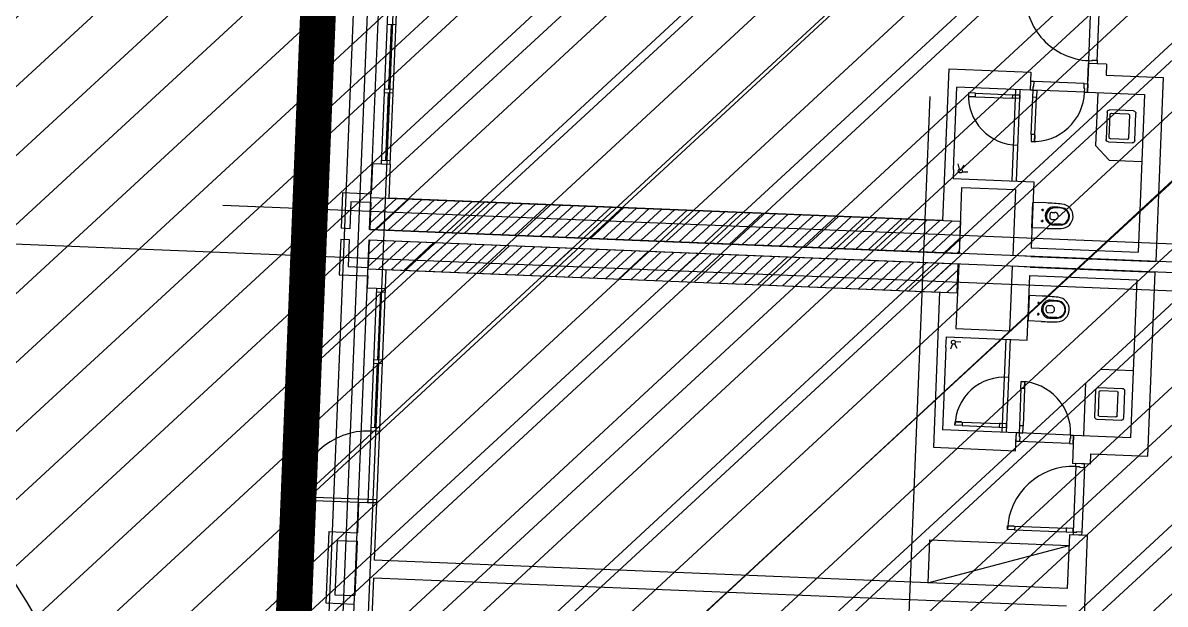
# Model space of a CAD drawing. Extents: x -678889171 to 586587, y -792238163 to 335485.
# Drawn here: x -678735730 to -678719757, y -792120560 to -792112432 of the extents above; entities that cross this region are included whole.
import ezdxf
from ezdxf.enums import TextEntityAlignment as Align

# ---------------------------------------------------------------- set-up
doc = ezdxf.new("R2010")
doc.units = 0
doc.header["$MEASUREMENT"] = 0
for name, color, linetype in [('A-ANNO-LEGN', 252, 'Continuous'), ('A-FLOR-PATT', 252, 'Continuous'), ('A-SITE-PATT', 252, 'Continuous'), ('A-WALL', 252, 'Continuous')]:
    doc.layers.add(name, color=color, linetype=linetype)
for name, color, linetype, lineweight in [('BASEMENT3 LAYOUT$0$A-TABL-TEXT', 252, 'Continuous', 30), ('BASEMENT3 LAYOUT$0$HATCH5', 252, 'Continuous', 15), ('BASEMENT3 LAYOUT$0$TEXT6', 252, 'Continuous', 0)]:
    doc.layers.add(name, color=color, linetype=linetype, lineweight=lineweight)
doc.styles.add('Ground floor Towers$0$$Bas01-Rname$0$EN-SC', font='swissc.ttf')
doc.styles.add('Ground floor Towers$0$$Bas01-Rname$0$EN-SCL', font='swisscl.ttf')
doc.styles.add('Ground floor Towers$0$04-Ground Floor$0$V2-lower ground$0$LEVEL  FOR LICENSE LOWER GR$0$$LG- LEVEL$0$AR-SR', font='sarb.shx')

# ---------------------------------------------------------------- blocks, each defined once
blk = doc.blocks.new('A$C61C61320')
at = {"layer": 'BASEMENT3 LAYOUT$0$HATCH5'}
h = blk.add_hatch(dxfattribs=at)
h.set_pattern_fill('JIS_WOOD', color=256, scale=1000, style=0)
h.set_pattern_definition([(45, (-845680.2949388556, -470481.0696760565), (-499.9999991609842, 499.9999991609843), [])])
h.paths.add_polyline_path([(12440.74077330553, -169431.9252005816), (13408.27617370361, -243253.7315873399), (7111.185080291936, -248399.4795461658), (-61957.46107163071, -237877.8060760189), (-55832.26724016038, -200866.3395951205), (-20860.02674167091, -206712.4958959252), (-20783.43353955913, -208437.764712235), (-16504.6553898881, -208719.7022090854), (-18718.17453308101, -208569.0044804074), (-18168.17453308101, -169431.9252005816)])
at = {"layer": 'BASEMENT3 LAYOUT$0$TEXT6'}
h = blk.add_hatch(dxfattribs=at)
h.set_pattern_fill('JIS_WOOD', color=256, scale=1000, style=0)
h.set_pattern_definition([(45, (-843775.3736575155, -469599.9160835323), (-499.9999991609842, 499.9999991609843), [])])
h.paths.add_polyline_path([(-48073.17453308101, -174366.9252005816), (-52827.70401773683, -137283.3745918828), (-21470.42890679266, -134427.2130430685), (-18376.25980977295, -161775.8762387046), (-18368.17453308101, -175467.8413407506), (-18518.17453308101, -176466.9552695606), (-18518.17453308101, -178386.9252005816), (-18368.17453308101, -183011.1167942794), (-18362.29752682254, -198446.5368052525), (-18168.17453308101, -202281.2411916029), (-18360.0892563893, -208926.9252005816), (-21225.79736915685, -208049.6763489796), (-45692.61271465314, -203035.1575495943), (-55544.17996463575, -201566.2036034855), (-64372.75623362488, -200382.3687026045), (-73244.07786642597, -199325.5838570178), (-82129.48166527948, -198394.9150768394), (-90383.39706973708, -197394.4851778569), (-93352.28011348587, -194591.9241360954), (-93352.28011348587, -177285.8004086108), (-93172.93907456682, -174906.1366184817), (-50378.17453308101, -174866.9252005816)])
at = {"layer": 'BASEMENT3 LAYOUT$0$A-TABL-TEXT', "const_width": 500}
blk.add_lwpolyline([(-18360.08925638907, -208926.9252005816), (-18360.08925638907, -208926.9252005816), (-18360.08925638907, -204246.3573498543), (-18376.25980977295, -161775.8762387046), (-21467.74319023453, -134455.7384705361)], dxfattribs=at)
blk = doc.blocks.new('2')
at = {"layer": 'BASEMENT3 LAYOUT$0$A-TABL-TEXT', "const_width": 500}
blk.add_lwpolyline([(99560.7670452043, 23270.4355040497), (99560.7670452043, 23270.4355040497), (99560.7670452043, 27951.00335477709), (99544.59649182041, 70421.48446592674), (96453.11311135883, 97741.62223409527)], dxfattribs=at)
blk = doc.blocks.new('GR')
at = {"layer": 'A-FLOR-PATT'}
for p, q in [((69940, 90900), (69940, 4700)), ((70490, 90900), (70490, 1700)), ((70140, 32215), (70140, 79165)), ((70290, 71710), (70290, 79175)), ((70421.39351570797, 72634.92236496888), (70421.39351570804, 75634.92236496888)), ((70541.39351570792, 72634.9223649689), (70541.39351570792, 75634.9223649689)), ((80241.3857457636, 74477.90814953092, -6.32577135613709e-08), (80241.3857457636, 75397.90814953063, -6.32577135613709e-08)), ((80361.38574576353, 74477.90814953092, -6.32577135613709e-08), (80361.38574576353, 75397.90814953063, -6.32577135613709e-08)), ((70541.39351570768, 74584.9223649689), (70421.3935157078, 74584.92236496892)), ((70475.52191884989, 74584.92236496891), (70475.52191884977, 73684.92236494189)), ((70487.52191884984, 74584.92236496897), (70487.52191884983, 73684.9223649468)), ((80241.2844419961, 74192.77234036344, -6.32577135613709e-08), (80241.38573722455, 74437.88748671566, -6.32577135613709e-08)), ((80241.38573722455, 74437.88748671571, -6.32577135613709e-08), (80241.2844419961, 74192.77274864019, -6.32577135613709e-08)), ((80241.3857457636, 74477.90814953092, -6.32577135613709e-08), (80291.38574576359, 74477.90814953092, -6.32577135613709e-08)), ((80241.3857457636, 74477.90814953092, -6.32577135613709e-08), (80241.3857457636, 74437.90814953094, -6.32577135613709e-08)), ((80361.38574576346, 74437.90814953094, -6.32577135613709e-08), (80241.3857457636, 74437.90814953094, -6.32577135613709e-08)), ((80491.38575857216, 74437.88748671571, -6.32577135613709e-08), (80241.38573722455, 74437.88748671571, -6.32577135613709e-08)), ((80291.38574576359, 74477.90814953092, -6.32577135613709e-08), (80291.38574576359, 74487.90814953092, -6.32577135613709e-08)), ((80291.38574576359, 74487.90814953092, -6.32577135613709e-08), (80361.38574576346, 74487.90814953094, -6.32577135613709e-08)), ((80361.38574576346, 74487.90814953094, -6.32577135613709e-08), (80361.38574576346, 74437.90814953094, -6.32577135613709e-08)), ((80491.38575857216, 74437.88748671571, -6.32577135534218e-08), (80491.3222029918, 74284.09535187212, -6.325771354648291e-08)), ((78294.13273593209, 72160.43575451899), (78294.14061271412, 74284.09427619286, -6.107714432213788e-08)), ((78294.14061271412, 74284.09427619286, -1.323943311937042e-07), (79441.28467699613, 74284.09470938044, -1.323943311937042e-07)), ((79441.28467699613, 74284.09470938044, -6.520409489015842e-08), (79441.28480458264, 74034.09469666812, -6.520425975708156e-08)), ((80241.22266716498, 74034.09520527188, -6.520409489226994e-08), (80241.38599357006, 74429.31377042059, -6.520409488990769e-08)), ((80491.3222029918, 74284.09535187212, -6.325771354648291e-08), (81291.39799665405, 74284.09584603456, -5.614382526247796e-08)), ((81291.39799665405, 74284.09584603456, -5.419744325227223e-08), (81291.39799665405, 71710.43575472335, -5.419744325227223e-08)), ((79441.28508598356, 74154.09531010102, -6.520409489015963e-08), (79441.28480458233, 74034.09531010149, -6.520409489015963e-08)), ((79491.2850859834, 74154.09519285051, -6.520409489015963e-08), (79441.28508598356, 74154.09531010102, -6.520409489015963e-08)), ((79491.28492183269, 74084.09519285081, -6.520409489015963e-08), (79491.2850859834, 74154.09519285051, -6.520409489015963e-08)), ((80191.28508598119, 74154.09355134334, -6.520409489015963e-08), (79491.2850859834, 74154.09519285051, -6.520409489015963e-08)), ((80191.28492183048, 74084.09355134366, -6.520409489015963e-08), (80191.28508598117, 74154.09355134334, -6.520409489015963e-08)), ((80191.28508598117, 74154.09355134334, -6.520409489015963e-08), (80241.28508598103, 74154.09343409282, -6.520409489015963e-08)), ((80241.28508598103, 74154.09343409282, -6.520409489015963e-08), (80241.2848045798, 74034.09343409329, -6.520409489015963e-08)), ((78414.13540645786, 72880.43575472335, -1.960166101085111e-08), (78414.1396854496, 74034.09434807833, -4.086412495759339e-08)), ((79441.28480458264, 74034.09469666812, -1.323943311937068e-07), (78414.1396854496, 74034.09434807833, -1.251581777217029e-07)), ((78579.94191834025, 73958.74238650012, -3.676724126771141e-08), (78579.941630923, 73908.74238650095, -3.676724126771141e-08)), ((78679.94191833856, 73958.74181166562, -3.676724126771141e-08), (78579.94191834025, 73958.74238650012, -3.676724126771141e-08)), ((78679.94163092131, 73908.74181166646, -3.676724126771141e-08), (78679.94191833856, 73958.74181166562, -3.676724126771141e-08)), ((78679.94191833856, 73958.74181166562, -3.676724126771141e-08), (79199.94191832974, 73958.7388225263, -3.676724126771141e-08)), ((79199.9416309125, 73908.73882252714, -3.676724126771141e-08), (79199.94191832974, 73958.7388225263, -3.676724126771141e-08)), ((79199.94191832974, 73958.7388225263, -3.676724126771141e-08), (79299.94191832807, 73958.73824769183, -3.676724126771141e-08)), ((79239.93840293415, 72755.17733536164, -3.283067235517997e-08), (79239.94390464501, 74034.09462833763, -7.302048245930899e-08)), ((79299.93840293471, 72755.17733536164, -3.283068046628398e-08), (79299.94390464565, 74034.09464870024, -7.302049121030847e-08)), ((79299.94191832807, 73958.73824769183, -3.676724126771141e-08), (79299.94163091082, 73908.73824769266, -3.676724126771141e-08)), ((79481.2848045822, 74034.09521630108, -6.520409489015963e-08), (79441.28480458233, 74034.09531010149, -6.520409489015963e-08)), ((79481.28457008117, 73934.09521630139, -6.520409489015963e-08), (79481.2848045822, 74034.09521630108, -6.520409489015963e-08)), ((79481.2848045822, 74034.09521630108, -6.520409489015963e-08), (79481.28492183272, 74084.09521630092, -6.520409489015963e-08)), ((79481.2848045822, 74034.09521630108, -6.520409489015963e-08), (79531.28480458204, 74034.09509905057, -6.520409489015963e-08)), ((80201.28480457993, 74034.0935278937, -6.520409489015963e-08), (79481.2848045822, 74034.09521630108, -6.520409489015963e-08)), ((79481.28492183272, 74084.09521630092, -6.520409489015963e-08), (79491.28492183269, 74084.09519285081, -6.520409489015963e-08)), ((79531.28480458204, 74034.09509905057, -6.520409489015963e-08), (79531.28460056616, 73947.09509905083, -6.520409489015963e-08)), ((80201.28492183043, 74084.09352789355, -6.520409489015963e-08), (80191.28492183048, 74084.09355134366, -6.520409489015963e-08)), ((80201.28480457993, 74034.0935278937, -6.520409489015963e-08), (80201.28492183043, 74084.09352789355, -6.520409489015963e-08)), ((80201.28480457993, 74034.0935278937, -6.520409489015963e-08), (80241.2848045798, 74034.09343409329, -6.520409489015963e-08)), ((80241.1813626879, 74034.09520524534, -1.323943311937068e-07), (81041.39799665405, 74034.09571845076, -1.323943311937203e-07)), ((80387.40161242826, 74034.09529902125, -1.323943311937068e-07), (80385.37468318907, 73296.59772063981, -1.323943515111363e-07)), ((81041.39799665405, 74034.09571845076, -1.323943311937068e-07), (81041.39799665405, 71830.43575472335, -5.397477445323378e-08)), ((78040, 73885), (78040, 4700)), ((78579.941630923, 73908.74238650095, -3.676724126771141e-08), (78666.94163092154, 73908.74188639494, -3.676724126771141e-08)), ((78666.94163092154, 73908.74188639494, -3.676724126771141e-08), (78579.941630923, 73908.74238650095, -3.676724126771141e-08)), ((78579.941630923, 73908.74238650095, -3.676724126771141e-08), (78679.94163092131, 73908.74181166646, -3.676724126771141e-08)), ((78679.94163092131, 73908.74181166646, -3.676724126771141e-08), (79199.9416309125, 73908.73882252714, -3.676724126771141e-08)), ((79212.94163091229, 73908.73874779866, -3.676724126771141e-08), (79199.9416309125, 73908.73882252714, -3.676724126771141e-08)), ((79299.94163091082, 73908.73824769266, -3.676724126771141e-08), (79212.94163091229, 73908.73874779866, -3.676724126771141e-08)), ((79481.28335067586, 73414.09521630303, -6.520409489015963e-08), (79481.28457008117, 73934.09521630139, -6.520409489015963e-08)), ((79531.28457008103, 73934.09509905087, -6.520409489015963e-08), (79481.28457008117, 73934.09521630139, -6.520409489015963e-08)), ((79531.2833506757, 73414.09509905253, -6.520409489015963e-08), (79531.28457008103, 73934.09509905087, -6.520409489015963e-08)), ((79531.28460056616, 73947.09509905083, -6.520409489015963e-08), (79531.28457008103, 73934.09509905087, -6.520409489015963e-08)), ((70421.3935152783, 73684.92236491974), (70541.39351527818, 73684.92236496884)), ((70421.39351529871, 73634.92236491975), (70541.3935152986, 73634.92236496884)), ((70475.52191884984, 72684.9223649419), (70475.52191884983, 73634.92236494194)), ((70487.52191884983, 72684.92236494679), (70487.52191884983, 73634.9223649468)), ((79481.28335067585, 73414.09521630303, -6.520409489015963e-08), (79481.28311617483, 73314.09521630335, -6.520409489015963e-08)), ((79531.2833506757, 73414.09509905253, -6.520409489015963e-08), (79481.28335067585, 73414.09521630303, -6.520409489015963e-08)), ((79531.28311617467, 73314.09509905284, -6.520409489015963e-08), (79531.2833506757, 73414.09509905253, -6.520409489015963e-08)), ((79531.28311617467, 73314.09509905284, -6.520409489015963e-08), (79531.28332019056, 73401.09509905257, -6.520409489015963e-08)), ((79531.28332019056, 73401.09509905257, -6.520409489015963e-08), (79531.28311617467, 73314.09509905284, -6.520409489015963e-08)), ((79481.28311617483, 73314.09521630335, -6.520409489015963e-08), (79531.28311617467, 73314.09509905284, -6.520409489015963e-08)), ((80386.3528808117, 73295.6141139477, -1.323943420058007e-07), (80583.83691700171, 73097.03806438725, -1.323943471240717e-07)), ((80583.83691700171, 73097.03806438725, -1.323943471240717e-07), (81041.39754994806, 73097.08048085755, -1.323943471240717e-07)), ((78414.13540645786, 72880.43575472335, -1.960166101085111e-08), (78414.13540645786, 72755.17733536164, -1.960166101085111e-08)), ((78498.18780886105, 72888.2911316083, -1.164714864682889e-07), (78476.21821650956, 72961.15660981221, -1.164714864682889e-07)), ((78527.0334270226, 72884.90201788163, -1.164714864682889e-07), (78562.02562179067, 72944.89718319252, -1.164714864682889e-07)), ((78535.81818079282, 72853.46344318386, -1.164714864682889e-07), (78616.01944157406, 72853.26248533119, -1.164714864682889e-07)), ((70421.39351568754, 72684.92236491977), (70541.39351568742, 72684.92236496886)), ((78414.13540645786, 72755.17733536164, -1.960166101085111e-08), (79541.39960724143, 72755.17733536164, -1.960166101085111e-08)), ((79541.39960724143, 72755.17733536164, -1.960166101085111e-08), (79541.39617731715, 71830.43575472335, -1.960166101085111e-08)), ((70291.39351570826, 72634.92236496913), (70291.39351570826, 72210.43575472335)), ((70291.39351589346, 72634.92236496914), (70541.39351589346, 72634.92236496914)), ((70421.39351570798, 72634.92236491972), (70541.39351570792, 72634.9223649689)), ((70541.39351570826, 72634.92236496914), (70541.39351570826, 72160.42832689163)), ((78544.13106684561, 71710.43303627831), (78541.57938478462, 72635.17733536164)), ((78541.57938478462, 72635.17733536164), (79291.39916215221, 72635.17733536164)), ((79291.39916215221, 72635.17733536164), (79291.39573219452, 71710.4267491024)), ((79725.50440407527, 72464.90419047813), (79541.2613137107, 72464.762561176)), ((79541.53420528727, 72109.76266606306), (79541.2613137107, 72464.762561176)), ((79698.83813804293, 72364.88366233661), (79663.8381483839, 72364.85675753329)), ((79681.32469081176, 72382.3702047644), (79681.35159561508, 72347.37021510545)), ((79940.41646184238, 72399.3565958571), (79851.91870997149, 72399.76732468266)), ((69891.39351570826, 72210.43575472335), (69891.39351570826, 71710.43575472335)), ((69891.39351570826, 72210.43575472335), (70291.39351570826, 72210.43575472335)), ((79698.95728788622, 72209.88370813237), (79663.95729822721, 72209.85680332905)), ((79681.44384065505, 72227.37025056023), (79681.47074545838, 72192.37026090121)), ((79786.73208497824, 72307.05121008835), (79786.76221835797, 72267.85122167024)), ((79816.70901485455, 72337.07426248465), (79855.79508711837, 72337.10430829601)), ((79816.78527075426, 72237.87429179392), (79855.87134301808, 72237.90433760529)), ((70011.39351570826, 72090.43575472335), (70011.39351570826, 71710.43575472335)), ((70011.39351570826, 72090.43575472335), (70291.39351570826, 72090.43575472335)), ((70289.11061734278, 71710.02622327907), (70289.10092981884, 72160.02622311609)), ((70289.10092981884, 72160.02622311609), (78539.02770272366, 72159.92163444497)), ((70289.10105457733, 72154.23101101286), (70294.89619321091, 72160.02614964644)), ((70289.10486011428, 71977.45812125318), (70471.6706474445, 72160.02390858339)), ((70289.10866565118, 71800.68523149344), (70648.4451016782, 72160.02166752046)), ((70291.39351570826, 72090.43575472335), (70291.39351570826, 71710.43575472335)), ((70375.22526101081, 71710.02513155644), (70825.2195559119, 72160.01942645753)), ((78294.13273593207, 72160.43575451899), (70541.3845741426, 72160.43575451899)), ((70551.99971524085, 71710.02289048984), (71001.99401014554, 72160.01718539454)), ((70728.77416947088, 71710.02064942324), (71178.7684643793, 72160.01494433166)), ((70905.54862370092, 71710.01840835664), (71355.54291861295, 72160.01270326867)), ((71082.3230779309, 71710.01616728998), (71532.31737284671, 72160.0104622058)), ((71259.09753216081, 71710.01392622327), (71709.09182708035, 72160.00822114281)), ((71435.87198639096, 71710.01168515679), (71885.86628131394, 72160.00598007976)), ((71612.64644062094, 71710.00944409013), (72062.64073554776, 72160.00373901695)), ((71789.42089485098, 71710.00720302353), (72239.41518978134, 72160.0014979539)), ((71966.19534908095, 71710.00496195687), (72416.18964401504, 72159.99925689097)), ((72142.96980331099, 71710.00272089028), (72592.96409824875, 72159.99701582803)), ((72319.74425754097, 71710.00047982362), (72769.73855248239, 72159.99477476504)), ((72496.51871177094, 71709.99823875696), (72946.5130067161, 72159.99253370211)), ((72673.29316600098, 71709.99599769036), (73123.2874609498, 72159.99029263918)), ((72850.06762023096, 71709.9937566237), (73300.06191518344, 72159.98805157619)), ((73026.84207446093, 71709.99151555705), (73476.8363694172, 72159.98581051332)), ((73203.61652869097, 71709.98927449045), (73653.61082365084, 72159.98356945033)), ((73380.390982921, 71709.98703342385), (73830.38527788455, 72159.9813283874)), ((73557.16543715092, 71709.98479235714), (74007.15973211825, 72159.97908732446)), ((73733.93989138096, 71709.98255129054), (74183.93418635183, 72159.97684626142)), ((73910.71434561093, 71709.98031022388), (74360.70864058565, 72159.9746051986)), ((74087.48879984108, 71709.9780691574), (74537.48309481924, 72159.97236413555)), ((74264.26325407112, 71709.9758280908), (74714.25754905294, 72159.97012307262)), ((74441.0377083011, 71709.97358702414), (74891.03200328659, 72159.96788200963)), ((74617.81216253107, 71709.97134595749), (75067.80645752029, 72159.9656409467)), ((74794.58661676111, 71709.96910489089), (75244.58091175399, 72159.96339988377)), ((74971.36107099109, 71709.96686382423), (75421.35536598769, 72159.96115882084)), ((75148.13552522106, 71709.96462275757), (75598.12982022128, 72159.95891775779)), ((75324.9099794511, 71709.96238169097), (75774.9042744551, 72159.95667669497)), ((75501.68443368108, 71709.96014062432), (75951.67872868868, 72159.95443563192)), ((75678.45888791111, 71709.9578995576), (76128.45318292239, 72159.95219456888)), ((75855.2333421412, 71709.95565849106), (76305.22763715615, 72159.949953506)), ((76032.00779637112, 71709.95341742435), (76482.00209138979, 72159.94771244301)), ((76208.7822506011, 71709.95117635769), (76658.77654562355, 72159.94547138014)), ((76385.55670483113, 71709.94893529109), (76835.5509998572, 72159.94323031715)), ((76562.33115906129, 71709.9466942246), (77012.32545409078, 72159.9409892541)), ((76739.10561329126, 71709.94445315795), (77189.09990832448, 72159.93874819117)), ((76915.88006752118, 71709.94221209123), (77365.87436255818, 72159.93650712824)), ((77092.65452175128, 71709.9399710247), (77542.64881679189, 72159.9342660653)), ((77269.42897598125, 71709.93772995804), (77719.42327102559, 72159.93202500237)), ((77446.20343021129, 71709.93548889144), (77896.19772525923, 72159.92978393938)), ((77622.97788444126, 71709.93324782478), (78072.97217949294, 72159.92754287645)), ((77799.75233867124, 71709.93100675812), (78249.74663372664, 72159.92530181352)), ((77976.52679290128, 71709.92876569153), (78426.52108796022, 72159.92306075047)), ((78153.30124713125, 71709.92652462487), (78539.02714929322, 72095.65242678684)), ((78539.02770272366, 72159.92163444497), (78539.02382771383, 71709.92163460841)), ((79725.77729565185, 72109.90429536521), (79541.53420528727, 72109.76266606306)), ((79940.58832545199, 72175.78222194542), (79852.09130963146, 72175.23543566783)), ((106865, 71959.99999999996), (68225, 71960)), ((78330.07570136129, 71709.92428355827), (78539.0256270325, 71918.87420922949)), ((78506.85015559127, 71709.92204249161), (78539.02410477173, 71742.09599167207)), ((79541.396556064, 71830.43575472335), (81041.39799665405, 71830.43575472335)), ((70011.39351570826, 71710.43575472335), (69891.39351570826, 71710.43575472335)), ((69891.39351570826, 71560.43575472335), (69891.39351570826, 71060.43575472335)), ((69891.39351570826, 71560.43575472335), (70011.39351570826, 71560.43575472335)), ((70011.39351570826, 71560.43575472335), (70011.39351570826, 71178.82681144724)), ((70286.7306780332, 71539.97144692473), (70305.46782553731, 71558.70859442884)), ((70286.7306780332, 71363.19475162809), (70482.24452083395, 71558.70859442884)), ((70286.7306780332, 71186.41805633146), (70659.02121613058, 71558.70859442884)), ((78534.67902026445, 71558.70859442845), (70286.73067803323, 71558.70859442845)), ((70286.73067803323, 71558.70859442845), (70286.73067803323, 71158.70898976487)), ((78539.02382771383, 71709.92163460841), (70289.11061734278, 71710.02622327907)), ((98140, 71710), (70290, 71710)), ((70290, 62100), (70290, 71560)), ((98165, 71560), (70290, 71560)), ((70291.39351570826, 71710.18057989443), (78539.02382563488, 71709.92163460844)), ((78541.397759499, 71560.43575472335), (70291.39351570826, 71560.43575454972)), ((70291.39351570826, 71560.43575472335), (70291.39351570826, 71180.43575472335)), ((70435.79830676352, 71158.70898976515), (70835.79791142722, 71558.70859442884)), ((70612.57500206016, 71158.70898976515), (71012.57460672385, 71558.70859442884)), ((70789.35169735679, 71158.70898976515), (71189.35130202048, 71558.70859442884)), ((70966.12839265342, 71158.70898976515), (71366.12799731712, 71558.70859442884)), ((71142.90508795006, 71158.70898976515), (71542.90469261375, 71558.70859442884)), ((71319.68178324669, 71158.70898976515), (71719.68138791039, 71558.70859442884)), ((71496.45847854333, 71158.70898976515), (71896.45808320702, 71558.70859442884)), ((71673.23517383996, 71158.70898976515), (72073.23477850365, 71558.70859442884)), ((71850.0118691366, 71158.70898976515), (72250.01147380029, 71558.70859442884)), ((72026.78856443323, 71158.70898976515), (72426.78816909692, 71558.70859442884)), ((72203.56525972986, 71158.70898976515), (72603.56486439356, 71558.70859442884)), ((72380.3419550265, 71158.70898976515), (72780.34155969019, 71558.70859442884)), ((72557.11865032313, 71158.70898976515), (72957.11825498671, 71558.70859442872)), ((72733.89534561976, 71158.70898976515), (73133.89495028334, 71558.70859442872)), ((72910.6720409164, 71158.70898976515), (73310.67164557998, 71558.70859442872)), ((73087.44873621303, 71158.70898976515), (73487.44834087661, 71558.70859442872)), ((73264.22543150967, 71158.70898976515), (73664.22503617324, 71558.70859442872)), ((73441.0021268063, 71158.70898976515), (73841.00173147, 71558.70859442884)), ((73617.77882210293, 71158.70898976515), (74017.77842676663, 71558.70859442884)), ((73794.55551739957, 71158.70898976515), (74194.55512206326, 71558.70859442884)), ((73971.3322126962, 71158.70898976515), (74371.3318173599, 71558.70859442884)), ((74148.10890799284, 71158.70898976515), (74548.10851265653, 71558.70859442884)), ((74324.88560328947, 71158.70898976515), (74724.88520795305, 71558.70859442872)), ((74501.6622985861, 71158.70898976515), (74901.66190324968, 71558.70859442872)), ((74678.43899388274, 71158.70898976515), (75078.43859854632, 71558.70859442872)), ((74855.21568917937, 71158.70898976515), (75255.21529384295, 71558.70859442872)), ((75031.992384476, 71158.70898976515), (75431.9919891397, 71558.70859442884)), ((75208.76907977264, 71158.70898976515), (75608.76868443633, 71558.70859442884)), ((75385.54577506927, 71158.70898976515), (75785.54537973297, 71558.70859442884)), ((75562.3224703659, 71158.70898976515), (75962.3220750296, 71558.70859442884)), ((75739.09916566254, 71158.70898976515), (76139.09877032624, 71558.70859442884)), ((75915.87586095918, 71158.70898976515), (76315.87546562287, 71558.70859442884)), ((76092.65255625581, 71158.70898976515), (76492.65216091939, 71558.70859442872)), ((76269.42925155244, 71158.70898976515), (76669.42885621602, 71558.70859442872)), ((76446.20594684908, 71158.70898976515), (76846.20555151266, 71558.70859442872)), ((76622.98264214571, 71158.70898976515), (77022.98224680929, 71558.70859442872)), ((76799.75933744234, 71158.70898976515), (77199.75894210592, 71558.70859442872)), ((76976.53603273898, 71158.70898976515), (77376.53563740256, 71558.70859442872)), ((77153.31272803561, 71158.70898976515), (77553.31233269919, 71558.70859442872)), ((77330.08942333225, 71158.70898976515), (77730.08902799583, 71558.70859442872)), ((77506.86611862888, 71158.70898976515), (77906.86572329246, 71558.70859442872)), ((77683.64281392551, 71158.70898976515), (78083.6424185891, 71558.70859442872)), ((77860.41950922215, 71158.70898976515), (78260.41911388573, 71558.70859442872)), ((78037.19620451878, 71158.70898976515), (78437.19580918236, 71558.70859442872)), ((78539.93390864643, 71560.43598576653), (78534.67902105332, 70658.70879125386)), ((78534.67902026445, 71158.70898976487), (78534.67902026445, 71558.70859442845)), ((79541.39673355747, 71710.42464569838), (79291.39573219452, 71710.4267491024)), ((79541.39679106278, 71560.44567557845), (79291.39581145595, 71560.44325665459)), ((79291.39969058272, 70658.70879125386), (79291.39581145595, 71560.44325665459)), ((79541.396556064, 71710.43575472335), (81291.39799665405, 71710.43575472335)), ((79541.39679106195, 71560.4456755777), (81291.398231652, 71560.4456755777)), ((81291.3976140838, 68986.78558426673, -5.614383052259322e-08), (81291.3976140838, 71560.43575472335)), ((78213.97289981542, 71158.70898976515), (78534.6790202643, 71479.41511021403)), ((79541.39870267326, 70538.70879125386), (79541.39679106195, 71440.4456755777)), ((79541.39679106195, 71440.4456755777), (81041.3976140838, 71440.4456755777)), ((81041.3976140838, 69236.78571185053, -1.323943311937068e-07), (81041.3976140838, 71440.4456755777)), ((40150.88463220582, 71309.99999999999), (106865, 71310.00000000001)), ((78390.74959511205, 71158.70898976515), (78534.6790202643, 71302.6384149174)), ((70011.39351570826, 71180.43575472335), (70291.39351570826, 71180.43575472335)), ((70286.73067803323, 71158.70898976487), (78534.67902026445, 71158.70898976487)), ((70541.3860315008, 71158.70898870961), (78289.93584447778, 71158.70898892218)), ((70541.39351570826, 71158.70898892218), (70541.39351570825, 70894.73593048952)), ((78289.93610283908, 71158.70898892218, -2.531219270246342e-09), (78289.9449800964, 68986.78715569261, -8.950349757529338e-08)), ((79541.53420528727, 71161.118764238), (79541.2613137107, 70806.11886912506)), ((79725.77729565185, 71160.97713493585), (79541.53420528727, 71161.118764238)), ((79681.44384065505, 71043.51117974083), (79681.47074545838, 71078.51116939985)), ((79940.58832545199, 71095.09920835563), (79852.09130963146, 71095.64599463323)), ((69891.39351570826, 71060.43575472335), (70291.39351570826, 71060.43575472335)), ((70291.39351570826, 71060.43575472335), (70291.39351570826, 70894.73593048952)), ((79698.95728788622, 71060.99772216869), (79663.95729822721, 71061.02462697201)), ((79681.32469081176, 70888.51122553665), (79681.35159561508, 70923.51121519561)), ((79786.73208497824, 70963.83022021271), (79786.76221835797, 71003.03020863082)), ((79816.70901485455, 70933.80716781641), (79855.79508711837, 70933.77712200505)), ((79816.78527075426, 71033.00713850714), (79855.87134301808, 71032.97709269577)), ((70291.39351570826, 70894.73593048952), (70541.39351570826, 70894.73593048952)), ((70421.38603150076, 70894.73593048954), (70421.38603150082, 67894.73593048954)), ((70421.38603150076, 70894.73593053869), (70541.3860315007, 70894.73593048952)), ((70421.38603148033, 70844.73593053865), (70541.38603148022, 70844.73593048955)), ((70475.51443464262, 70844.73593051652), (70475.51443464262, 69894.73593051647)), ((70487.51443464262, 70844.73593051163), (70487.51443464262, 69894.73593051161)), ((70541.3860315007, 70894.73593048952), (70541.3860315007, 67894.73593048952)), ((79725.50440407527, 70805.97723982293), (79541.2613137107, 70806.11886912506)), ((79698.83813804293, 70905.99776796445), (79663.8381483839, 70906.02467276777)), ((79940.41646184238, 70871.52483444396), (79851.91870997149, 70871.1141056184)), ((78534.67902105332, 70658.70879125386), (79291.39969058272, 70658.70879125386)), ((78409.9389418112, 70390.43575472335), (78409.9389418112, 70538.70879125386)), ((78409.9389418112, 70538.70879125386), (79541.39870267326, 70538.70879125386)), ((78498.18402441264, 70441.3688692411, -1.164714864682889e-07), (78476.21508370368, 70368.50319456436, -1.164714864682889e-07)), ((78527.02961226394, 70444.75824093627, -1.164714864682889e-07), (78562.02234357204, 70384.7633885657, -1.164714864682889e-07)), ((78535.81408487615, 70476.19689419551, -1.164714864682889e-07), (78616.01534385701, 70476.3985692943, -1.164714864682889e-07)), ((79239.93830397139, 70538.70879125386, -3.210775275634558e-08), (79239.94390464501, 69236.78680196343, -7.302048245930899e-08)), ((79299.93830397194, 70538.70879125386, -3.210776086744954e-08), (79299.94390464565, 69236.78678160082, -7.302049121030847e-08)), ((78409.9389418112, 70390.43575472335, -3.034521181981285e-08), (78409.94390463522, 69236.78708364666, -7.89669985631248e-08)), ((80386.3528808117, 69975.26731635336, -1.323943420058007e-07), (80583.83691700171, 70173.84336591381, -1.323943471240717e-07)), ((80583.83691700171, 70173.84336591381, -1.323943471240717e-07), (81041.39754994806, 70173.80094944351, -1.323943471240717e-07)), ((80387.40161242826, 69236.7861312798, -1.323943311937068e-07), (80385.37468318907, 69974.28370966125, -1.323943515111363e-07)), ((70421.3860310915, 69894.73593053866), (70541.38603109139, 69894.73593048958)), ((70421.38603107107, 69844.73593053868), (70541.38603107096, 69844.73593048958)), ((70475.51443464268, 68944.7359304895), (70475.51443464257, 69844.73593051653)), ((70487.51443464262, 68944.73593048945), (70487.51443464262, 69844.73593051161)), ((79481.28311617483, 69956.78621399771, -6.520409489015963e-08), (79531.28311617467, 69956.78633124822, -6.520409489015963e-08)), ((79481.28335067585, 69856.78621399801, -6.520409489015963e-08), (79481.28311617483, 69956.78621399771, -6.520409489015963e-08)), ((79531.2833506757, 69856.78633124853, -6.520409489015963e-08), (79481.28335067585, 69856.78621399801, -6.520409489015963e-08)), ((79481.28335067586, 69856.78621399801, -6.520409489015963e-08), (79481.28457008117, 69336.78621399967, -6.520409489015963e-08)), ((79531.28311617467, 69956.78633124822, -6.520409489015963e-08), (79531.28332019056, 69869.78633124848, -6.520409489015963e-08)), ((79531.28332019056, 69869.78633124848, -6.520409489015963e-08), (79531.28311617467, 69956.78633124822, -6.520409489015963e-08)), ((79531.28311617467, 69956.78633124822, -6.520409489015963e-08), (79531.2833506757, 69856.78633124853, -6.520409489015963e-08)), ((79531.2833506757, 69856.78633124853, -6.520409489015963e-08), (79531.28457008103, 69336.78633125019, -6.520409489015963e-08)), ((78579.94297938704, 69356.82985715184, -3.676724126771141e-08), (78666.94297938558, 69356.8303572578, -3.676724126771141e-08)), ((78666.94297938558, 69356.8303572578, -3.676724126771141e-08), (78579.94297938704, 69356.82985715184, -3.676724126771141e-08)), ((78579.94297938704, 69356.82985715184, -3.676724126771141e-08), (78679.94297938535, 69356.83043198628, -3.676724126771141e-08)), ((78579.94326680426, 69306.82985715268, -3.676724126771141e-08), (78579.94297938704, 69356.82985715184, -3.676724126771141e-08)), ((78679.94297938535, 69356.83043198628, -3.676724126771141e-08), (79199.94297937653, 69356.83342112534, -3.676724126771141e-08)), ((78679.94297938535, 69356.83043198628, -3.676724126771141e-08), (78679.94326680257, 69306.83043198711, -3.676724126771141e-08)), ((79212.94297937633, 69356.83349585382, -3.676724126771141e-08), (79199.94297937653, 69356.83342112534, -3.676724126771141e-08)), ((79199.94297937653, 69356.83342112534, -3.676724126771141e-08), (79199.94326679375, 69306.83342112618, -3.676724126771141e-08)), ((79299.94297937486, 69356.83399595978, -3.676724126771141e-08), (79212.94297937633, 69356.83349585382, -3.676724126771141e-08)), ((79299.94326679208, 69306.83399596061, -3.676724126771141e-08), (79299.94297937486, 69356.83399595978, -3.676724126771141e-08)), ((79531.28457008103, 69336.78633125019, -6.520409489015963e-08), (79481.28457008117, 69336.78621399967, -6.520409489015963e-08)), ((79481.28457008117, 69336.78621399967, -6.520409489015963e-08), (79481.2848045822, 69236.78621399998, -6.520409489015963e-08)), ((79531.28460056616, 69323.78633125023, -6.520409489015963e-08), (79531.28457008103, 69336.78633125019, -6.520409489015963e-08)), ((79531.28480458204, 69236.78633125049, -6.520409489015963e-08), (79531.28460056616, 69323.78633125023, -6.520409489015963e-08)), ((79441.28480458264, 69236.78673363294, -1.323943311937034e-07), (78409.94390463522, 69236.78708364666, -1.251286187885539e-07)), ((78679.94326680257, 69306.83043198711, -3.676724126771141e-08), (78579.94326680426, 69306.82985715268, -3.676724126771141e-08)), ((78679.94326680257, 69306.83043198712, -3.676724126771141e-08), (79199.94326679375, 69306.83342112618, -3.676724126771141e-08)), ((79199.94326679375, 69306.83342112618, -3.676724126771141e-08), (79299.94326679208, 69306.83399596061, -3.676724126771141e-08)), ((79441.28467699613, 68986.78672092062, -6.520409489015842e-08), (79441.28480458264, 69236.78673363294, -6.520425975708156e-08)), ((79481.2848045822, 69236.78621399998, -6.520409489015963e-08), (79441.28480458233, 69236.78612019957, -6.520409489015963e-08)), ((79441.28508598356, 69116.78612020003, -6.520409489015963e-08), (79441.28480458233, 69236.78612019957, -6.520409489015963e-08)), ((80201.28480457992, 69236.78790240736, -6.520409489015963e-08), (79481.2848045822, 69236.78621399998, -6.520409489015963e-08)), ((79481.2848045822, 69236.78621399998, -6.520409489015963e-08), (79531.28480458204, 69236.78633125049, -6.520409489015963e-08)), ((79481.2848045822, 69236.78621399998, -6.520409489015963e-08), (79481.28492183272, 69186.78621400014, -6.520409489015963e-08)), ((79481.28492183272, 69186.78621400014, -6.520409489015963e-08), (79491.28492183269, 69186.78623745024, -6.520409489015963e-08)), ((79491.28492183269, 69186.78623745024, -6.520409489015963e-08), (79491.2850859834, 69116.78623745055, -6.520409489015963e-08)), ((80201.28492183043, 69186.78790240751, -6.520409489015963e-08), (80191.28492183046, 69186.7878789574, -6.520409489015963e-08)), ((80191.28492183046, 69186.7878789574, -6.520409489015963e-08), (80191.28508598117, 69116.78787895772, -6.520409489015963e-08)), ((80201.28480457992, 69236.78790240736, -6.520409489015963e-08), (80241.2848045798, 69236.78799620777, -6.520409489015963e-08)), ((80201.28480457992, 69236.78790240736, -6.520409489015963e-08), (80201.28492183043, 69186.78790240751, -6.520409489015963e-08)), ((80241.1813626879, 69236.78622505572, -1.323943311937068e-07), (81041.3976140838, 69236.78571185053, -1.323943311937068e-07)), ((80241.22266716498, 69236.78622502918, -6.520409489226994e-08), (80241.38599357006, 68841.56765988047, -6.520409488990769e-08)), ((80241.28508598103, 69116.78799620824, -6.520409489015963e-08), (80241.2848045798, 69236.78799620777, -6.520409489015963e-08)), ((79491.2850859834, 69116.78623745055, -6.520409489015963e-08), (79441.28508598356, 69116.78612020003, -6.520409489015963e-08)), ((80191.28508598119, 69116.78787895772, -6.520409489015963e-08), (79491.2850859834, 69116.78623745055, -6.520409489015963e-08)), ((80191.28508598117, 69116.78787895772, -6.520409489015963e-08), (80241.28508598103, 69116.78799620824, -6.520409489015963e-08)), ((70541.38603150047, 68944.73593048952), (70421.38603150059, 68944.73593048949)), ((70541.38603150047, 68894.73593048952), (70421.38603150059, 68894.73593048949)), ((78289.9449800964, 68986.78715569261, -1.323943311937025e-07), (79441.28467699613, 68986.78672092062, -1.323943311937025e-07)), ((80491.3260025489, 68986.78607842655, -6.520409489034137e-08), (81291.3976140838, 68986.78558426673, -5.614383052259322e-08)), ((80491.3260025489, 68986.78607842655, -6.520409489077506e-08), (80491.3859722225, 68841.67097384742, -6.520409488990769e-08)), ((80491.3859722225, 68841.67097384742, -6.520409489015963e-08), (80241.3859722225, 68841.67097384742, -6.520409489015963e-08)), ((80411.38597222243, 68841.67097384745, -6.520409489015963e-08), (80291.38597222258, 68841.67097384745, -6.520409489015963e-08)), ((80291.38597222258, 68801.67097384746, -6.520409489015963e-08), (80291.38597222258, 68841.67097384745, -6.520409489015963e-08)), ((80291.38597222258, 68801.67097384746, -6.520409489015963e-08), (80341.38597222256, 68801.67097384746, -6.520409489015963e-08)), ((80291.38597222258, 68801.67097384746, -6.520409489015963e-08), (80291.38597222258, 67881.67097384775, -6.520409489015963e-08)), ((80341.38597222256, 68801.67097384746, -6.520409489015963e-08), (80341.38597222256, 68791.67097384746, -6.520409489015963e-08)), ((80341.38597222256, 68791.67097384746, -6.520409489015963e-08), (80411.38597222243, 68791.67097384745, -6.520409489015963e-08)), ((80411.38597222243, 68791.67097384745, -6.520409489015963e-08), (80411.38597222243, 68841.67097384745, -6.520409489015963e-08)), ((80411.3859722225, 68801.67097384746, -6.520409489015963e-08), (80411.3859722225, 67881.67097384775, -6.520409489015963e-08)), ((70421.3390549798, 67934.73590303482), (69421.33983616946, 67933.48079952049)), ((69421.33983616946, 67933.48079952049), (69421.390040332, 67893.4808310262)), ((69421.390040332, 67893.4808310262), (70421.38925914232, 67894.73593454056)), ((70291.39351570827, 67894.73593048954), (70291.39351570827, 67467.12484107116)), ((70291.39351570826, 67894.73593048952), (70541.3860315007, 67894.73593048952)), ((70541.33905497973, 67935.9906420393), (70421.33905497979, 67935.9906420393)), ((70421.38925914232, 67894.73593454056), (70421.3390549798, 67934.73590303482)), ((70541.3860315007, 67894.73593048952), (70421.38603150082, 67894.7359304895)), ((70541.3860315007, 67894.73593048952), (70541.3860315007, 67092.12154089856)), ((79371.38597222287, 67881.67097384775, -6.520409489015963e-08), (79371.38597222287, 67931.67097384774, -6.520409489015963e-08)), ((79371.38597222287, 67931.67097384774, -6.520409489015963e-08), (79458.38597222284, 67931.67097384774, -6.520409489015963e-08)), ((79458.38597222284, 67931.67097384774, -6.520409489015963e-08), (79371.38597222287, 67931.67097384774, -6.520409489015963e-08)), ((79371.38597222287, 67931.67097384774, -6.520409489015963e-08), (79471.38597222284, 67931.67097384774, -6.520409489015963e-08)), ((79471.38597222284, 67931.67097384774, -6.520409489015963e-08), (79471.38597222284, 67881.67097384775, -6.520409489015963e-08)), ((79471.38597222284, 67931.67097384774, -6.520409489015963e-08), (80191.3859722226, 67931.67097384774, -6.520409489015963e-08)), ((80191.3859722226, 67931.67097384774, -6.520409489015963e-08), (80191.3859722226, 67881.67097384775, -6.520409489015963e-08)), ((80204.3859722226, 67931.67097384774, -6.520409489015963e-08), (80191.3859722226, 67931.67097384774, -6.520409489015963e-08)), ((80291.38597222258, 67931.67097384774, -6.520409489015963e-08), (80204.3859722226, 67931.67097384774, -6.520409489015963e-08)), ((80291.38597222258, 67881.67097384775, -6.520409489015963e-08), (80291.38597222258, 67931.67097384774, -6.520409489015963e-08)), ((80341.38597222256, 67891.67097384775, -6.520409489015963e-08), (80411.38597222243, 67891.67097384775, -6.520409489015963e-08)), ((80341.38597222256, 67881.67097384775, -6.520409489015963e-08), (80341.38597222256, 67891.67097384775, -6.520409489015963e-08)), ((80411.38597222243, 67891.67097384775, -6.520409489015963e-08), (80411.38597222243, 67841.67097384777, -6.520409489015963e-08)), ((79471.38597222284, 67881.67097384775, -6.520409489015963e-08), (79371.38597222287, 67881.67097384775, -6.520409489015963e-08)), ((79471.38597222284, 67881.67097384777, -6.520409489015963e-08), (80191.3859722226, 67881.67097384775, -6.520409489015963e-08)), ((80191.3859722226, 67881.67097384775, -6.520409489015963e-08), (80291.38597222258, 67881.67097384775, -6.520409489015963e-08)), ((80241.3859722225, 67841.67097384742, -6.520409489015963e-08), (80241.3859722225, 67092.12237433772, -6.520409491792975e-08)), ((80491.3859722225, 67841.67097384742, -6.520409489015963e-08), (80241.3859722225, 67841.67097384742, -6.520409489015963e-08)), ((80291.38597222258, 67881.67097384775, -6.520409489015963e-08), (80341.38597222256, 67881.67097384775, -6.520409489015963e-08)), ((80291.38597222258, 67881.67097384775, -6.520409489015963e-08), (80291.38597222258, 67841.67097384777, -6.520409489015963e-08)), ((80411.38597222243, 67841.67097384777, -6.520409489015963e-08), (80291.38597222258, 67841.67097384777, -6.520409489015963e-08)), ((80491.3859722225, 67841.67097384742, -6.520409489015963e-08), (80491.3859722225, 66722.12237433772, -6.520409489015963e-08)), ((78289.9449800964, 67692.12137842792), (80241.38564732515, 67692.12237433766)), ((78289.94560344415, 67692.12137842827), (78289.94590965168, 67092.12137842833)), ((78289.94590964958, 67092.1254953442), (80241.38564732515, 67692.12237433766)), ((69891.3860315007, 67467.12484107114), (69891.3860315007, 66467.12484107114)), ((69891.3860315007, 67467.12484107114), (70291.38603150069, 67467.12484107116)), ((70011.3860315007, 67347.12484107116), (70011.3860315007, 66587.12484107116)), ((70011.3860315007, 67347.12484107116), (70291.38603150069, 67347.12484107116)), ((70291.3860315007, 67347.12484107116), (70291.3860315007, 66587.12484107114)), ((80241.3859722225, 67092.12237433772, -6.520409501555788e-08), (70541.3860315007, 67092.1215408986)), ((70541.3860315007, 66842.12814124362), (70541.3860315007, 66301.42501683731)), ((80241.3859722225, 66842.12237433772, -6.520409501566488e-08), (70541.3860315007, 66842.12237433772)), ((69891.3860315007, 66467.12484107114), (70291.3860315007, 66467.12484107114)), ((70011.3860315007, 66587.12484107114), (70291.3860315007, 66587.12484107114))]:
    blk.add_line(p, q, dxfattribs=at)
at = {"layer": 'A-FLOR-PATT', "extrusion": (8.133420167926241e-17, 7.099713517881242e-21, -1)}
for p, q in [((80896.95610917377, 73800.73077715654, -1.323943447327738e-07), (80561.67611045117, 73800.70151035511, -1.323943720025051e-07)), ((80528.15103725903, 73767.17058380251, -1.323943747294782e-07), (80528.1842063007, 73387.18658525031, -1.323943747294782e-07)), ((80572.88576723024, 73415.13048738393, -1.32394371093514e-07), (80572.8574759888, 73739.23448614927, -1.32394371093514e-07)), ((80589.6200125849, 73755.99994942534, -1.323943697300275e-07), (80824.31601169077, 73756.02043618646, -1.323943506412156e-07)), ((80841.0814749669, 73739.25789959042, -1.32394349277729e-07), (80841.10976620833, 73415.15390082507, -1.32394349277729e-07)), ((80930.52020476782, 73387.22170541203, -1.323943420058007e-07), (80930.48703572614, 73767.20570396422, -1.323943420058007e-07)), ((80561.71513285313, 73353.66151205811, -1.323943720025051e-07), (80896.99513157574, 73353.69077885954, -1.323943447327738e-07)), ((80824.34722961235, 73398.388437549, -1.323943506412156e-07), (80589.65123050648, 73398.36795078788, -1.323943697300275e-07))]:
    blk.add_line(p, q, dxfattribs=at)
at = {"layer": 'A-FLOR-PATT', "extrusion": (8.133420167926252e-17, -7.099713517881238e-21, -1)}
for p, q in [((80528.15103725973, 69503.71084649849, -1.323943747294782e-07), (80528.1842063014, 69883.69484505057, -1.323943747294782e-07)), ((80561.71513285377, 69917.21991824289, -1.323943720025051e-07), (80896.99513157638, 69917.19065144146, -1.323943447327738e-07)), ((80572.88576723094, 69855.75094291708, -1.32394371093514e-07), (80572.8574759895, 69531.64694415161, -1.32394371093514e-07)), ((80824.34722961299, 69872.492992752, -1.323943506412156e-07), (80589.65123050712, 69872.51347951312, -1.323943697300275e-07)), ((80841.08147496759, 69531.62353071047, -1.32394349277729e-07), (80841.10976620903, 69855.72752947593, -1.32394349277729e-07)), ((80930.52020476852, 69883.65972488886, -1.323943420058007e-07), (80930.48703572684, 69503.67572633678, -1.323943420058007e-07)), ((80589.62001258554, 69514.88148087566, -1.323943697300275e-07), (80824.31601169141, 69514.86099411454, -1.323943506412156e-07)), ((80896.95610917435, 69470.15065314446, -1.323943447327738e-07), (80561.67611045175, 69470.17991994589, -1.323943720025051e-07))]:
    blk.add_line(p, q, dxfattribs=at)
at = {"layer": 'A-FLOR-PATT'}
for centre, radius in [((78509.85651679289, 72863.15571187412, -1.164714864682889e-07), 27.71187597420066), ((79681.33814321342, 72364.87020993495), 7.5), ((79681.45729305672, 72209.87025573071), 7.5), ((79681.45729305672, 71061.01117457035), 7.499999999999994), ((79681.33814321342, 70906.01122036611), 7.499999999999994), ((78509.85250755599, 70466.50439332845, -1.164714864682889e-07), 27.71187597420067)]:
    blk.add_circle(centre, radius, dxfattribs=at)
for centre, radius, start, end in [((80241.3857457636, 75397.90814953063, -6.32577135613709e-08), 919.9999999997044, 180, 270), ((79266.88514292029, 73945.04590561341, -7.21938937985717e-08), 687.0797532929829, 178.8577708359216, 272.7168043548483), ((79481.2848045822, 74034.09521630108, -6.520409489015963e-08), 719.9999999997056, 269.9998656407075, 359.9998656407075), ((79851.39766790745, 72287.50091330612), 130, 123.7621406606199, 236.325946872295), ((79728.57923874234, 68464.90537230374), 4000.000000000543, 86.83588638898411, 90.04404376661864), ((79851.39766790745, 72287.50091330612), 112.2676204798005, 89.73408522848715, 270.3540023049911), ((79834.72527577712, 72312.44146944772), 100, 88.41972172915227, 123.7621406606199), ((79728.57923874099, 68464.90537230433), 3949, 86.83588638578622, 88.41972172915227), ((79939.89764175955, 72287.5689440231), 111.7888557810301, 270.3540023049911, 89.73408522848715), ((79939.89764175955, 72287.5689440231), 120.5, 273.2522011475384, 86.83588638578622), ((79939.89764175957, 72287.56894402309), 171.4999999999966, 273.2522011442337, 86.83588638896474), ((79816.73207611455, 72307.07427134833), 30, 90.0440437663331, 180.0440437663331), ((79816.76220949428, 72267.87428293028), 30, 180.0440437663331, 270.0440437663331), ((79855.83321506823, 72287.50432295067), 49.59999999999997, 270.0440437663331, 90.0440437663331), ((79722.70246098646, 76109.90311353974), 4000.00000000073, 270.0440437665944, 273.2522011442289), ((79834.76363951297, 72262.53475422286), 100, 236.325946872295, 271.6683658104538), ((79722.70246098614, 76109.90311353901), 3949, 271.6683658104538, 273.2522011475384), ((55899.86500333669, 59744.76705215924), 11806.41163141526, 310.2967878259491, 217.9791248124744), ((79851.39766790745, 70983.38051699493), 129.9999999999999, 123.6740531277051, 236.2378593393801), ((79722.70246098646, 67160.97831676132), 4000.00000000073, 86.74779885577107, 89.95595623340554), ((79851.39766790745, 70983.38051699493), 112.2676204798004, 89.64599769500886, 270.2659147715128), ((79834.76363951297, 71008.3466760782), 99.99999999999993, 88.33163418954616, 123.6740531277051), ((79722.70246098613, 67160.97831676205), 3948.999999999997, 86.74779885246163, 88.33163418954616), ((79939.89764175955, 70983.31248627795), 111.78885578103, 270.2659147715128, 89.64599769500886), ((79939.89764175955, 70983.31248627795), 120.4999999999999, 273.1641136142138, 86.74779885246163), ((79939.89764175957, 70983.31248627797), 171.4999999999966, 273.1641136110352, 86.74779885576633), ((79816.73207611455, 70963.80715895272), 29.99999999999998, 179.9559562336669, 269.9559562336669), ((79816.76220949428, 71003.00714737078), 29.99999999999998, 89.95595623366691, 179.9559562336669), ((79855.83321506823, 70983.37710735039), 49.59999999999993, 269.9559562336669, 89.95595623366691), ((79728.57923874234, 74805.97605799732), 4000.000000000543, 269.9559562333814, 273.1641136110159), ((79834.72527577712, 70958.43996085334), 99.99999999999993, 236.2378593393801, 271.5802782708477), ((79728.57923874099, 74805.97605799673), 3948.999999999997, 271.5802782708477, 273.1641136142138), ((79266.88649138431, 69320.52633803904, -7.219389379857173e-08), 687.0797532929834, 87.28319564511082, 181.1422291637137), ((79481.2848045822, 69236.78621399998, -6.520409489015963e-08), 719.9999999997038, 0.0001343592925252926, 90.00013435929253), ((70421.38925266438, 67894.73593453241), 999.9999999999949, 90.0719121841572, 180.0719121841572), ((80291.38597222258, 67881.67097384775, -6.520409489015963e-08), 919.9999999997044, 90, 180)]:
    blk.add_arc(centre, radius, start, end, dxfattribs=at)
at = {"layer": 'A-FLOR-PATT', "extrusion": (8.133420167926241e-17, 7.099713517881242e-21, -1)}
for centre, radius, start, end in [((-80561.67903713131, 73767.17351048265, 1.324009249460813e-07), 33.52799999999999, 359.9949986206545, 89.99499861398465), ((-80896.95903585391, 73767.20277728408, 1.324009249460813e-07), 33.52799999999999, 89.99499861398465, 179.9949986206545), ((-80589.62147592497, 73739.23594948929, 1.324009249460813e-07), 16.764, 359.9949986206545, 89.99499861398465), ((-80824.31747503084, 73739.2564362504, 1.324009249460813e-07), 16.764, 89.99499861398465, 179.9949986206545), ((-80561.71220617299, 73387.18951193045, 1.324009249460813e-07), 33.52799999999999, 269.9949986139846, 359.9949986206545), ((-80589.64976716641, 73415.13195072394, 1.324009249460813e-07), 16.764, 269.9949986139846, 359.9949986206545), ((-80824.34576627228, 73415.15243748506, 1.324009249460813e-07), 16.764, 179.9949986206545, 269.9949986139846), ((-80896.99220489559, 73387.21877873188, 1.324009249460813e-07), 33.52799999999999, 179.9949986206545, 269.9949986139846)]:
    blk.add_arc(centre, radius, start, end, dxfattribs=at)
at = {"layer": 'A-FLOR-PATT', "extrusion": (8.133420167926252e-17, -7.099713517881238e-21, -1)}
for centre, radius, start, end in [((-80561.71220617363, 69883.69191837043, 1.324009239288991e-07), 33.52800000000002, 0.005001386015641787, 90.00500138601593), ((-80589.64976716705, 69855.74947957706, 1.324009239288991e-07), 16.76400000000001, 0.005001386015641787, 90.00500138601593), ((-80824.34576627292, 69855.72899281594, 1.324009239288991e-07), 16.76400000000001, 90.00500138601593, 180.0050013860156), ((-80896.99220489623, 69883.662651569, 1.324009239288991e-07), 33.52800000000002, 90.00500138601593, 180.0050013860156), ((-80561.67903713195, 69503.70791981835, 1.324009239288991e-07), 33.52800000000002, 270.0050013860159, 0.005001386015641787), ((-80589.62147592561, 69531.6454808116, 1.324009239288991e-07), 16.76400000000001, 270.0050013860159, 0.005001386015641787), ((-80824.31747503148, 69531.62499405048, 1.324009239288991e-07), 16.76400000000001, 180.0050013860156, 270.0050013860159), ((-80896.95903585455, 69503.67865301692, 1.324009239288991e-07), 33.52800000000002, 180.0050013860156, 270.0050013860159)]:
    blk.add_arc(centre, radius, start, end, dxfattribs=at)
at = {"layer": 'A-FLOR-PATT', "style": 'Ground floor Towers$0$04-Ground Floor$0$V2-lower ground$0$LEVEL  FOR LICENSE LOWER GR$0$$LG- LEVEL$0$AR-SR', "flags": 12}
for tag, p in [('L', (30296.07288644527, 72859.53473235783)), ('P', (30237.50458115668, 72203.99769414036))]:
    blk.add_attdef(tag, text='', height=500, dxfattribs=at).set_placement(p, align=Align.RIGHT)
at = {"layer": 'A-FLOR-PATT'}
for tag, p, height, style in [('N', (85492.25876324323, 56633.4995742733), 250, 'Ground floor Towers$0$$Bas01-Rname$0$EN-SC'), ('N', (89389.48149106537, 56633.4995742733), 250, 'Ground floor Towers$0$$Bas01-Rname$0$EN-SC'), ('N', (94597.61363499537, 56633.4995742733), 250, 'Ground floor Towers$0$$Bas01-Rname$0$EN-SC'), ('AN', (85922.66280553787, 56313.08159666645), 200, 'Ground floor Towers$0$$Bas01-Rname$0$EN-SCL'), ('AN', (89819.88553336001, 56313.08159666645), 200, 'Ground floor Towers$0$$Bas01-Rname$0$EN-SCL'), ('AN', (95028.01767729002, 56313.08159666645), 200, 'Ground floor Towers$0$$Bas01-Rname$0$EN-SCL'), ('SN', (85299.47460008037, 56025.08594095582), 200, 'Ground floor Towers$0$$Bas01-Rname$0$EN-SCL'), ('SN', (89196.69732790251, 56025.08594095582), 200, 'Ground floor Towers$0$$Bas01-Rname$0$EN-SCL'), ('SN', (94404.82947183252, 56025.08594095582), 200, 'Ground floor Towers$0$$Bas01-Rname$0$EN-SCL'), ('F', (85927.04975899268, 56008.67972904726), 200, 'Ground floor Towers$0$$Bas01-Rname$0$EN-SCL'), ('F', (89824.27248681482, 56008.67972904726), 200, 'Ground floor Towers$0$$Bas01-Rname$0$EN-SCL'), ('F', (95032.40463074483, 56008.67972904726), 200, 'Ground floor Towers$0$$Bas01-Rname$0$EN-SCL')]:
    blk.add_attdef(tag, p, '', height=height, dxfattribs=dict(at, style=style))
at = {"layer": 'A-FLOR-PATT', "style": 'Ground floor Towers$0$$Bas01-Rname$0$EN-SCL', "width": 0.8}
for p in [(85305.16036184286, 56295.1433535593), (89202.383089665, 56295.1433535593), (94410.51523359501, 56295.1433535593)]:
    blk.add_attdef('FN', p, '', height=250, dxfattribs=at)

msp = doc.modelspace()

# ---------------------------------------------------------------- block references
at = {"layer": 'A-SITE-PATT', "rotation": 357.6731745000001}
for name, p in [('2', (-678833487.1858103, -792167746.3685482, -212772)), ('A$C61C61320', (-678706236.4347705, -791940527.995869, -212772))]:
    msp.add_blockref(name, p, dxfattribs=at)

# ---------------------------------------------------------------- next in the draw order: block references
at = {"layer": 'A-WALL', "rotation": 357.6731745000001}
msp.add_blockref('GR', (-678804025.0995113, -792184118.4910543, -212772), dxfattribs=at)

# ---------------------------------------------------------------- next in the draw order: hatches: boundary and pattern name
at = {"layer": 'A-ANNO-LEGN'}
h = msp.add_hatch(dxfattribs=at)
h.set_pattern_fill('ANSI31', color=256, scale=10000, angle=-2.326825500000001)
h.set_pattern_definition([(42.6731745, (-679564563.7146958, -792179516.537627), (-847.2693918303064, 919.0400305032981), [])])
h.paths.add_polyline_path([(-678777672.8996642, -792179735.1176345), (-678770187.1392597, -792139007.139102), (-678733063.7379951, -792148537.2472874), (-678731444.0167841, -792108675.140868), (-678688692.2204224, -792110162.0728618), (-678692240.0211401, -792193145.4692618), (-678709626.0473782, -792200229.2193018), (-678779081.755804, -792187036.6399584)])

# ---------------------------------------------------------------- next in the draw order: linework, layer by layer
at = {"layer": 'A-ANNO-LEGN', "elevation": -212772}
msp.add_lwpolyline([(-678777672.8996642, -792179735.1176345), (-678770187.1392597, -792139007.139102), (-678733063.7379951, -792148537.2472874), (-678731444.0167841, -792108675.140868), (-678688692.2204224, -792110162.0728618), (-678692240.0211401, -792193145.4692618), (-678709626.0473782, -792200229.2193018), (-678779081.755804, -792187036.6399584)], close=True, dxfattribs=at)

doc.saveas('drawing.dxf')
